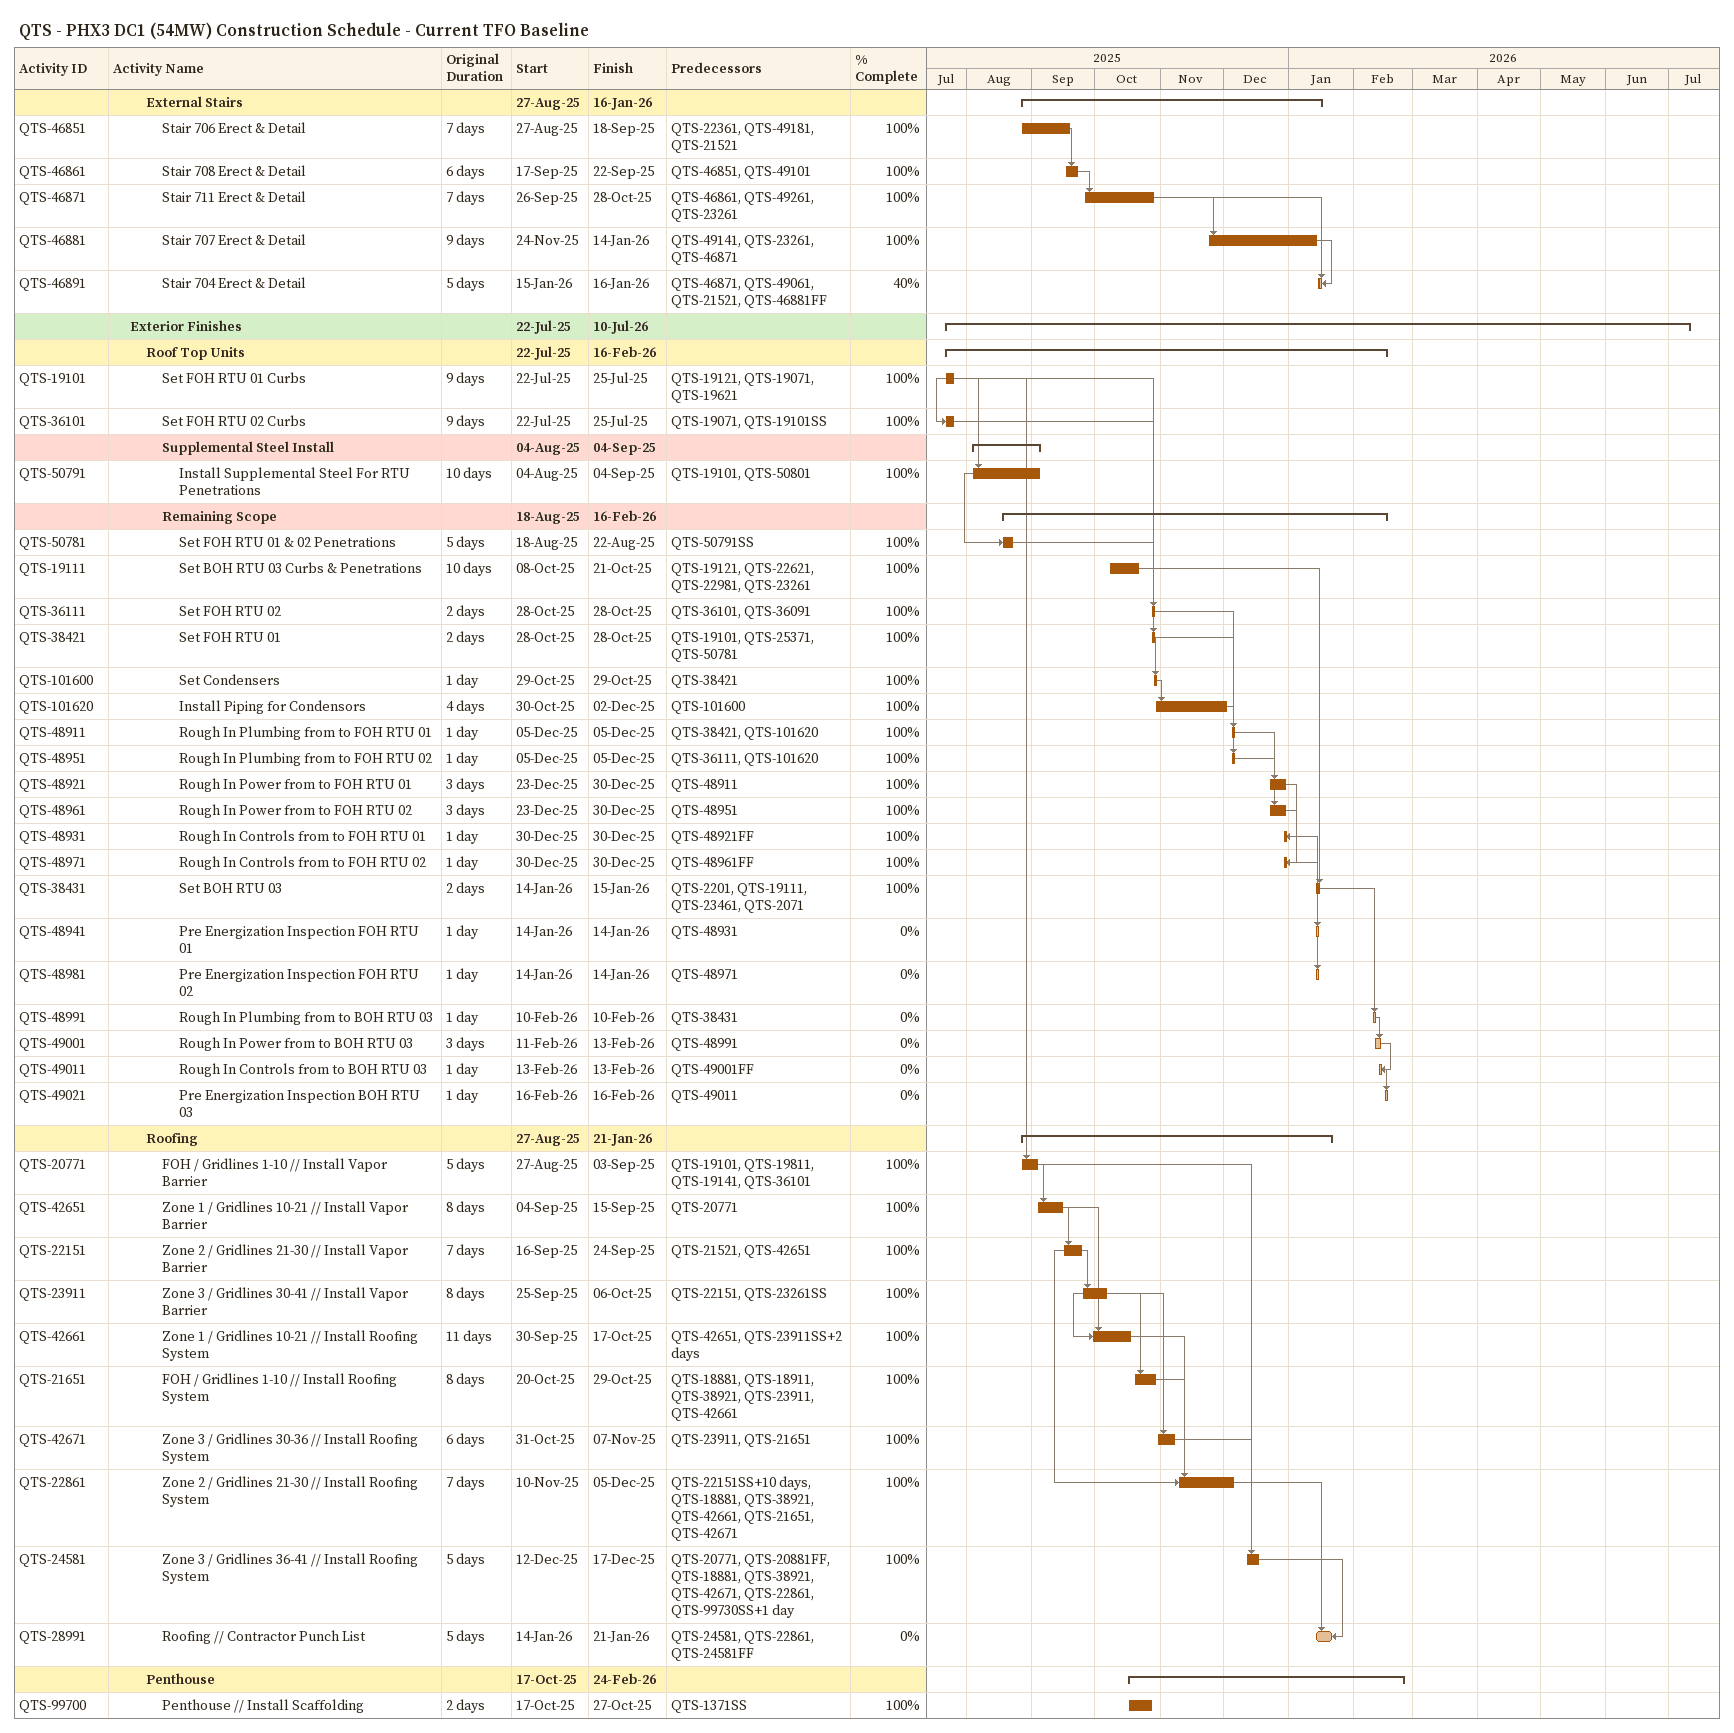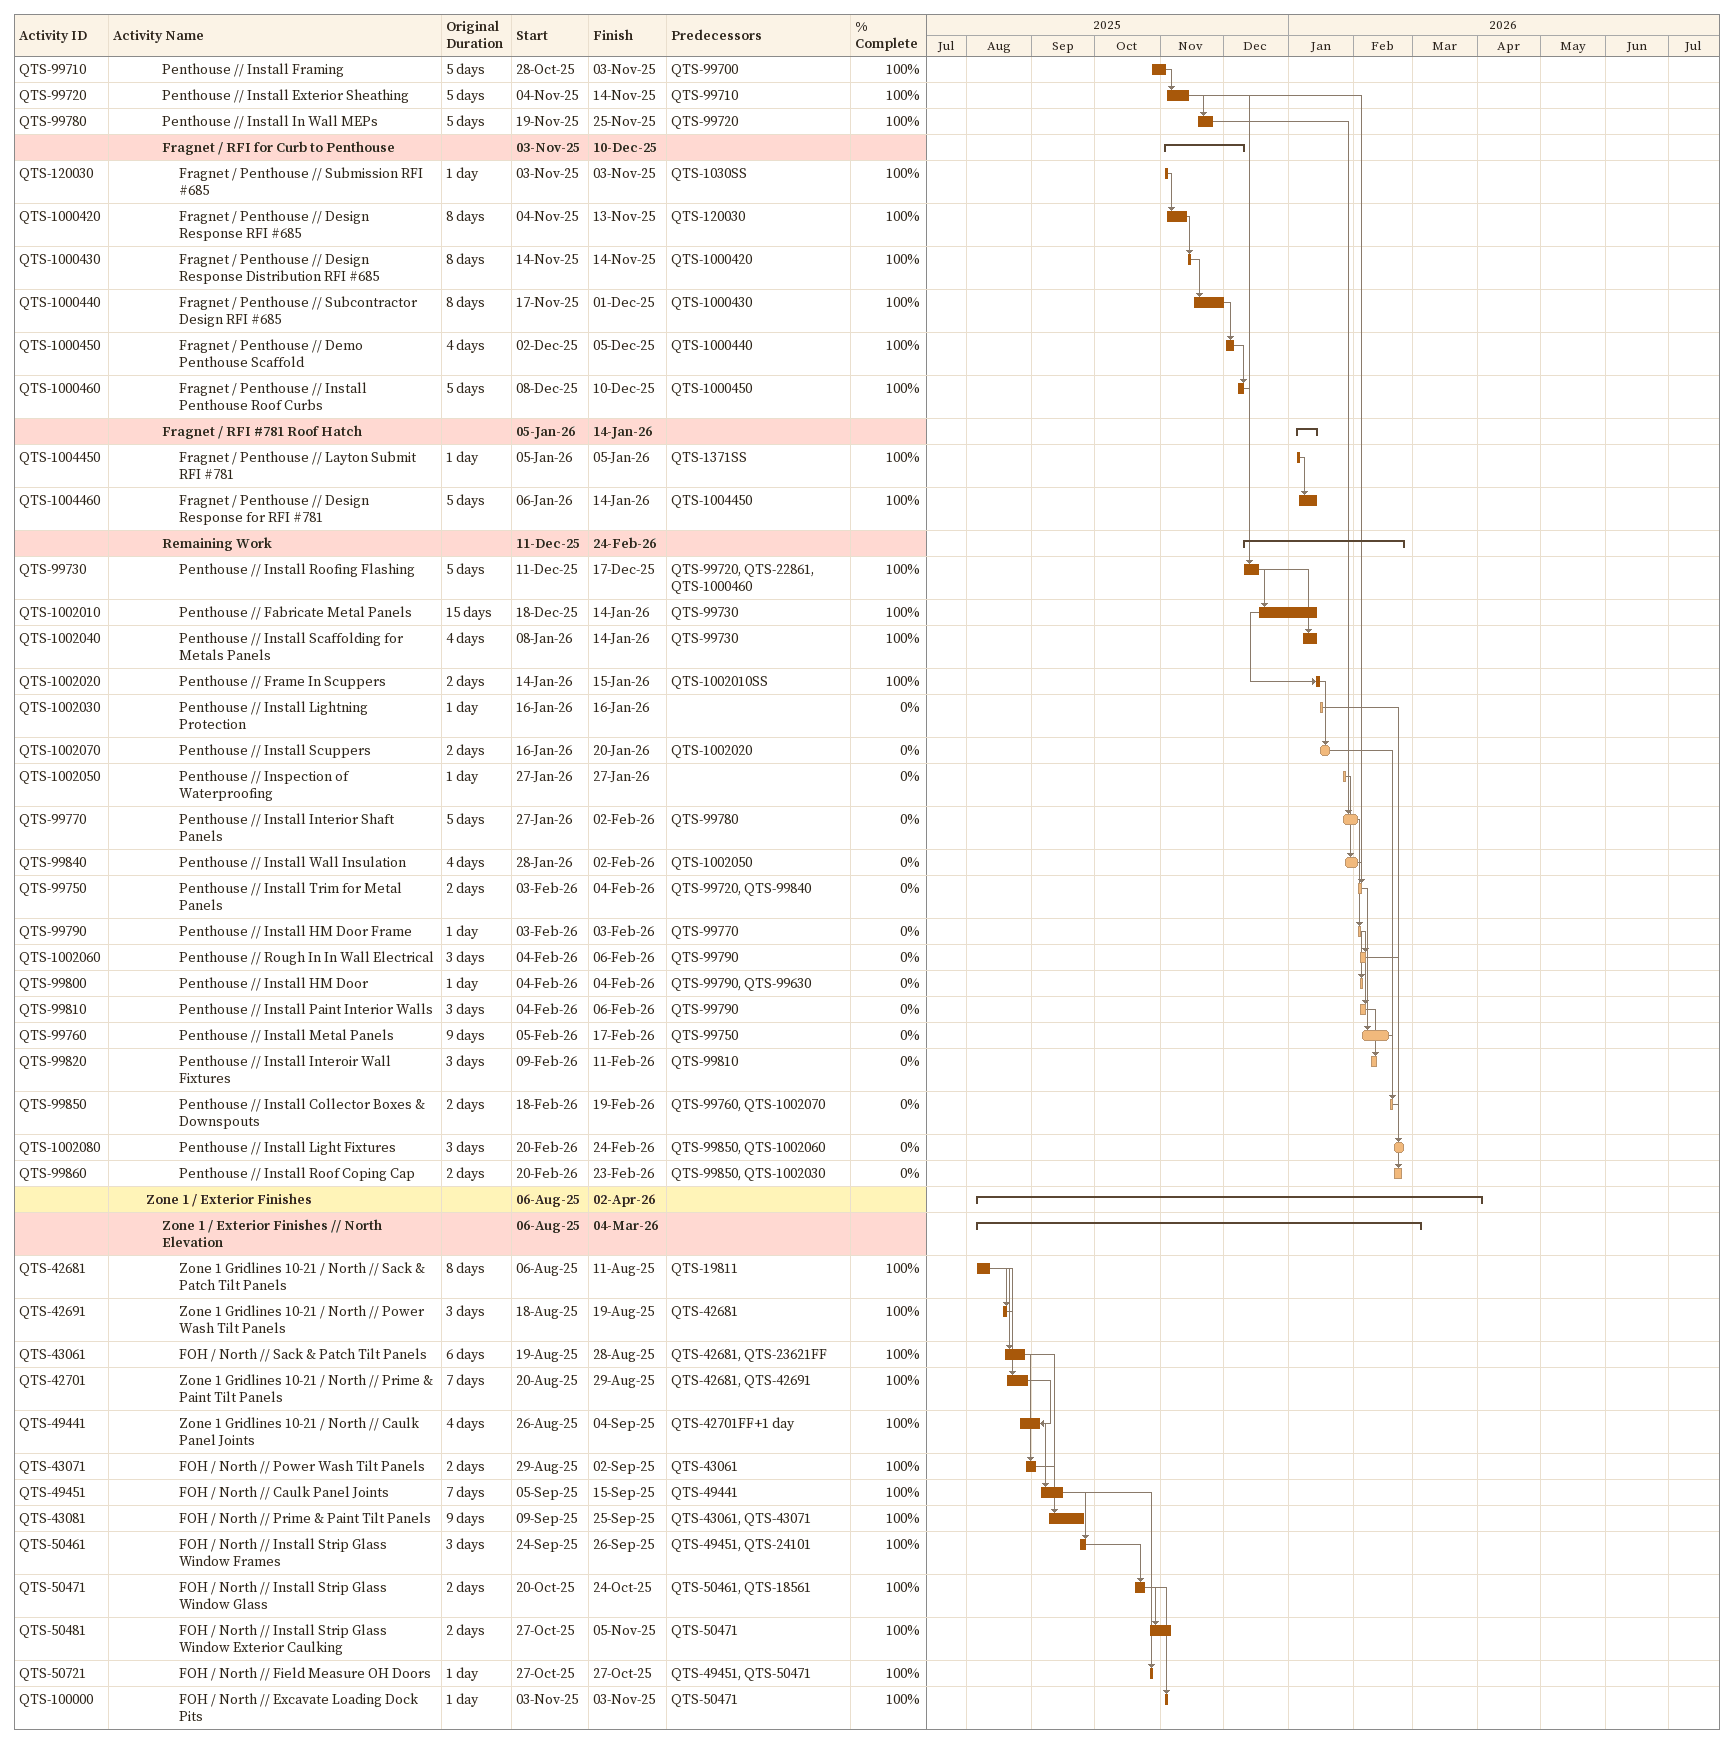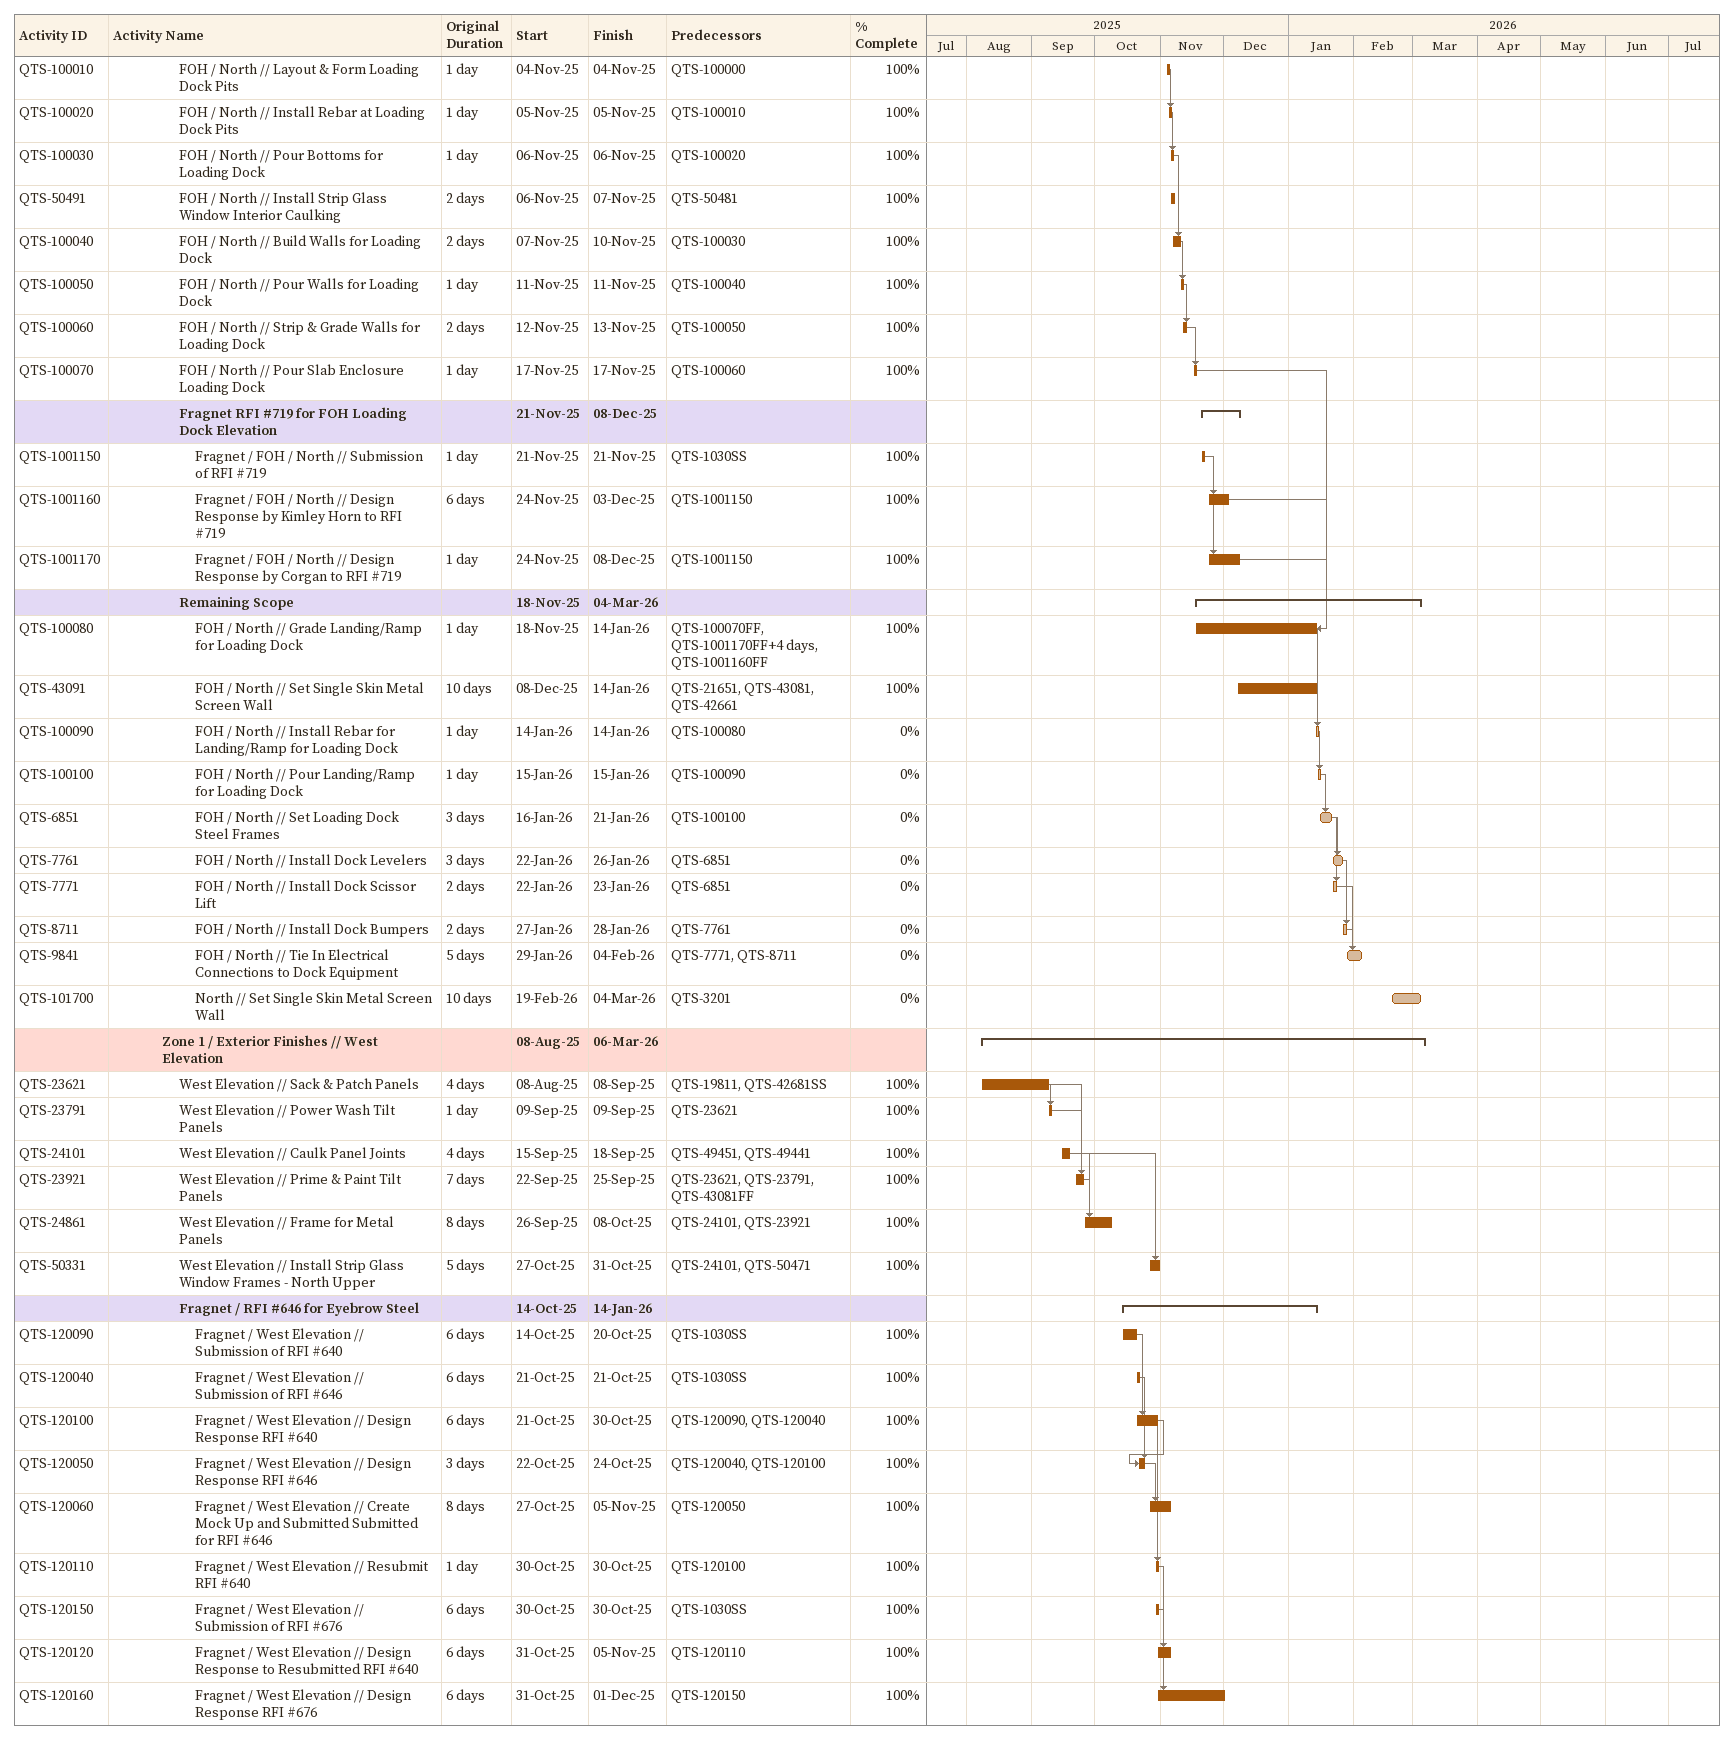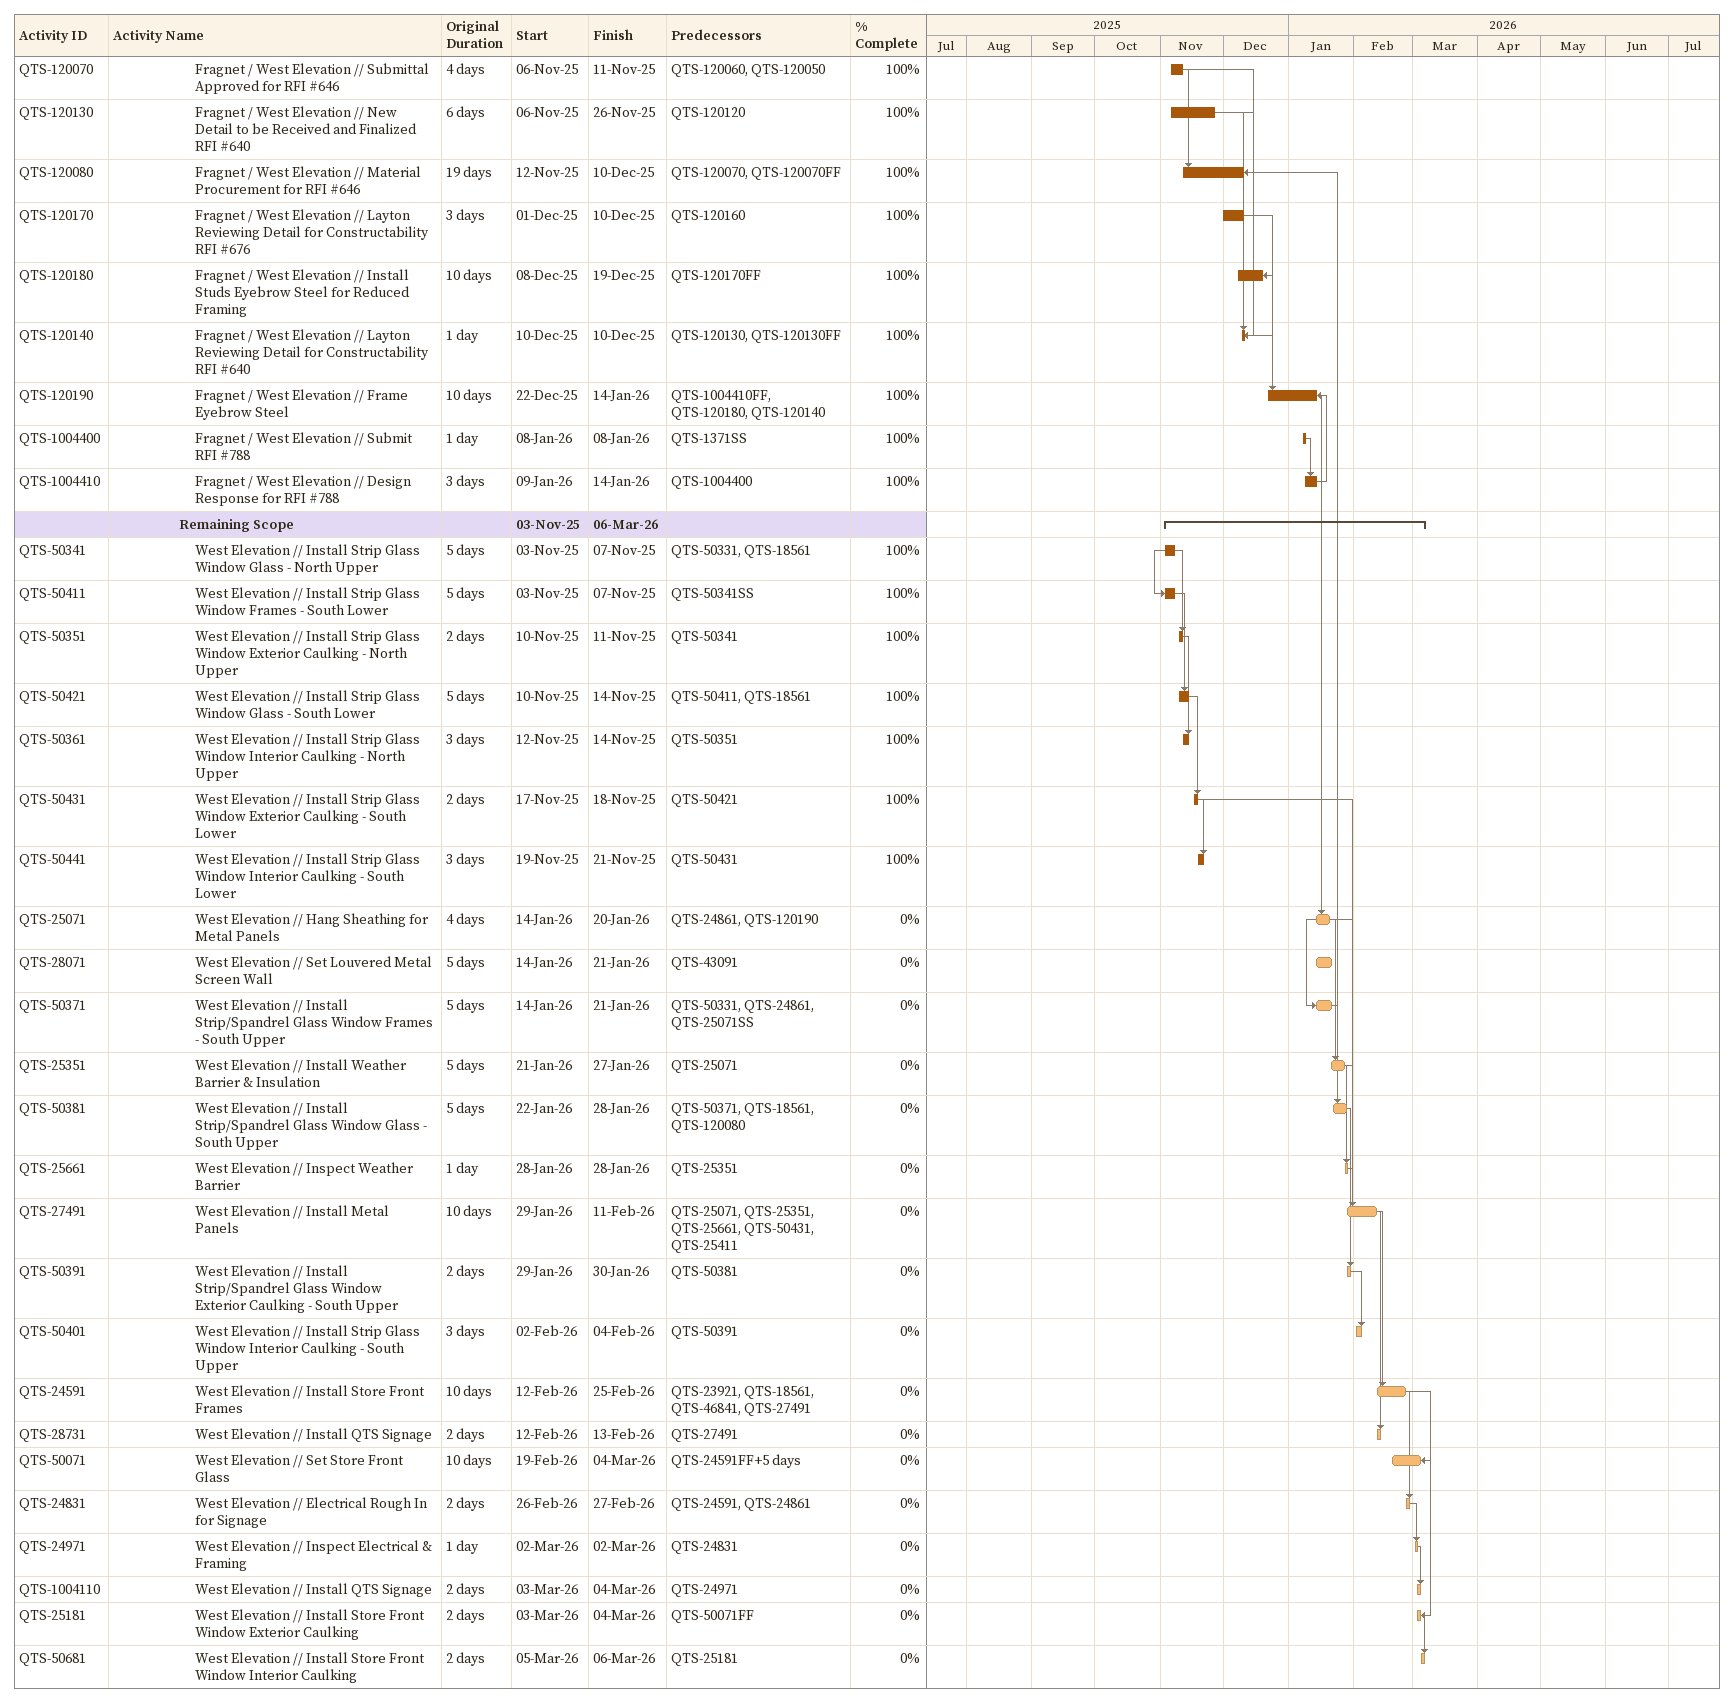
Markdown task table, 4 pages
QTS - PHX3 DC1 (54MW) Construction Schedule - Current TFO Baseline

| ID | Level | Task | Original duration | Start | Finish | Predecessors | % complete |
|---|---|---|---|---|---|---|---|
|  | 3 | **External Stairs** |  | 2025-08-27 | 2026-01-16 |  |  |
| QTS-46851 | 4 | Stair 706 Erect & Detail | 7d | 2025-08-27 | 2025-09-18 | QTS-22361, QTS-49181, QTS-21521 | 100 |
| QTS-46861 | 4 | Stair 708 Erect & Detail | 6d | 2025-09-17 | 2025-09-22 | QTS-46851, QTS-49101 | 100 |
| QTS-46871 | 4 | Stair 711 Erect & Detail | 7d | 2025-09-26 | 2025-10-28 | QTS-46861, QTS-49261, QTS-23261 | 100 |
| QTS-46881 | 4 | Stair 707 Erect & Detail | 9d | 2025-11-24 | 2026-01-14 | QTS-49141, QTS-23261, QTS-46871 | 100 |
| QTS-46891 | 4 | Stair 704 Erect & Detail | 5d | 2026-01-15 | 2026-01-16 | QTS-46871, QTS-49061, QTS-21521, QTS-46881FF | 40 |
|  | 2 | **Exterior Finishes** |  | 2025-07-22 | 2026-07-10 |  |  |
|  | 3 | **Roof Top Units** |  | 2025-07-22 | 2026-02-16 |  |  |
| QTS-19101 | 4 | Set FOH RTU 01 Curbs | 9d | 2025-07-22 | 2025-07-25 | QTS-19121, QTS-19071, QTS-19621 | 100 |
| QTS-36101 | 4 | Set FOH RTU 02 Curbs | 9d | 2025-07-22 | 2025-07-25 | QTS-19071, QTS-19101SS | 100 |
|  | 4 | **Supplemental Steel Install** |  | 2025-08-04 | 2025-09-04 |  |  |
| QTS-50791 | 5 | Install Supplemental Steel For RTU Penetrations | 10d | 2025-08-04 | 2025-09-04 | QTS-19101, QTS-50801 | 100 |
|  | 4 | **Remaining Scope** |  | 2025-08-18 | 2026-02-16 |  |  |
| QTS-50781 | 5 | Set FOH RTU 01 & 02 Penetrations | 5d | 2025-08-18 | 2025-08-22 | QTS-50791SS | 100 |
| QTS-19111 | 5 | Set BOH RTU 03 Curbs & Penetrations | 10d | 2025-10-08 | 2025-10-21 | QTS-19121, QTS-22621, QTS-22981, QTS-23261 | 100 |
| QTS-36111 | 5 | Set FOH RTU 02 | 2d | 2025-10-28 | 2025-10-28 | QTS-36101, QTS-36091 | 100 |
| QTS-38421 | 5 | Set FOH RTU 01 | 2d | 2025-10-28 | 2025-10-28 | QTS-19101, QTS-25371, QTS-50781 | 100 |
| QTS-101600 | 5 | Set Condensers | 1d | 2025-10-29 | 2025-10-29 | QTS-38421 | 100 |
| QTS-101620 | 5 | Install Piping for Condensors | 4d | 2025-10-30 | 2025-12-02 | QTS-101600 | 100 |
| QTS-48911 | 5 | Rough In Plumbing from to FOH RTU 01 | 1d | 2025-12-05 | 2025-12-05 | QTS-38421, QTS-101620 | 100 |
| QTS-48951 | 5 | Rough In Plumbing from to FOH RTU 02 | 1d | 2025-12-05 | 2025-12-05 | QTS-36111, QTS-101620 | 100 |
| QTS-48921 | 5 | Rough In Power from to FOH RTU 01 | 3d | 2025-12-23 | 2025-12-30 | QTS-48911 | 100 |
| QTS-48961 | 5 | Rough In Power from to FOH RTU 02 | 3d | 2025-12-23 | 2025-12-30 | QTS-48951 | 100 |
| QTS-48931 | 5 | Rough In Controls from to FOH RTU 01 | 1d | 2025-12-30 | 2025-12-30 | QTS-48921FF | 100 |
| QTS-48971 | 5 | Rough In Controls from to FOH RTU 02 | 1d | 2025-12-30 | 2025-12-30 | QTS-48961FF | 100 |
| QTS-38431 | 5 | Set BOH RTU 03 | 2d | 2026-01-14 | 2026-01-15 | QTS-2201, QTS-19111, QTS-23461, QTS-2071 | 100 |
| QTS-48941 | 5 | Pre Energization Inspection FOH RTU 01 | 1d | 2026-01-14 | 2026-01-14 | QTS-48931 | 0 |
| QTS-48981 | 5 | Pre Energization Inspection FOH RTU 02 | 1d | 2026-01-14 | 2026-01-14 | QTS-48971 | 0 |
| QTS-48991 | 5 | Rough In Plumbing from to BOH RTU 03 | 1d | 2026-02-10 | 2026-02-10 | QTS-38431 | 0 |
| QTS-49001 | 5 | Rough In Power from to BOH RTU 03 | 3d | 2026-02-11 | 2026-02-13 | QTS-48991 | 0 |
| QTS-49011 | 5 | Rough In Controls from to BOH RTU 03 | 1d | 2026-02-13 | 2026-02-13 | QTS-49001FF | 0 |
| QTS-49021 | 5 | Pre Energization Inspection BOH RTU 03 | 1d | 2026-02-16 | 2026-02-16 | QTS-49011 | 0 |
|  | 3 | **Roofing** |  | 2025-08-27 | 2026-01-21 |  |  |
| QTS-20771 | 4 | FOH / Gridlines 1-10 // Install Vapor Barrier | 5d | 2025-08-27 | 2025-09-03 | QTS-19101, QTS-19811, QTS-19141, QTS-36101 | 100 |
| QTS-42651 | 4 | Zone 1 / Gridlines 10-21 // Install Vapor Barrier | 8d | 2025-09-04 | 2025-09-15 | QTS-20771 | 100 |
| QTS-22151 | 4 | Zone 2 / Gridlines 21-30 // Install Vapor Barrier | 7d | 2025-09-16 | 2025-09-24 | QTS-21521, QTS-42651 | 100 |
| QTS-23911 | 4 | Zone 3 / Gridlines 30-41 // Install Vapor Barrier | 8d | 2025-09-25 | 2025-10-06 | QTS-22151, QTS-23261SS | 100 |
| QTS-42661 | 4 | Zone 1 / Gridlines 10-21 // Install Roofing System | 11d | 2025-09-30 | 2025-10-17 | QTS-42651, QTS-23911SS+2d | 100 |
| QTS-21651 | 4 | FOH / Gridlines 1-10 // Install Roofing System | 8d | 2025-10-20 | 2025-10-29 | QTS-18881, QTS-18911, QTS-38921, QTS-23911, QTS-42661 | 100 |
| QTS-42671 | 4 | Zone 3 / Gridlines 30-36 // Install Roofing System | 6d | 2025-10-31 | 2025-11-07 | QTS-23911, QTS-21651 | 100 |
| QTS-22861 | 4 | Zone 2 / Gridlines 21-30 // Install Roofing System | 7d | 2025-11-10 | 2025-12-05 | QTS-22151SS+10d, QTS-18881, QTS-38921, QTS-42661, QTS-21651, QTS-42671 | 100 |
| QTS-24581 | 4 | Zone 3 / Gridlines 36-41 // Install Roofing System | 5d | 2025-12-12 | 2025-12-17 | QTS-20771, QTS-20881FF, QTS-18881, QTS-38921, QTS-42671, QTS-22861, QTS-99730SS+1d | 100 |
| QTS-28991 | 4 | Roofing // Contractor Punch List | 5d | 2026-01-14 | 2026-01-21 | QTS-24581, QTS-22861, QTS-24581FF | 0 |
|  | 3 | **Penthouse** |  | 2025-10-17 | 2026-02-24 |  |  |
| QTS-99700 | 4 | Penthouse // Install Scaffolding | 2d | 2025-10-17 | 2025-10-27 | QTS-1371SS | 100 |
| QTS-99710 | 4 | Penthouse // Install Framing | 5d | 2025-10-28 | 2025-11-03 | QTS-99700 | 100 |
| QTS-99720 | 4 | Penthouse // Install Exterior Sheathing | 5d | 2025-11-04 | 2025-11-14 | QTS-99710 | 100 |
| QTS-99780 | 4 | Penthouse // Install In Wall MEPs | 5d | 2025-11-19 | 2025-11-25 | QTS-99720 | 100 |
|  | 4 | **Fragnet / RFI for Curb to Penthouse** |  | 2025-11-03 | 2025-12-10 |  |  |
| QTS-120030 | 5 | Fragnet / Penthouse // Submission RFI #685 | 1d | 2025-11-03 | 2025-11-03 | QTS-1030SS | 100 |
| QTS-1000420 | 5 | Fragnet / Penthouse // Design Response RFI #685 | 8d | 2025-11-04 | 2025-11-13 | QTS-120030 | 100 |
| QTS-1000430 | 5 | Fragnet / Penthouse // Design Response Distribution RFI #685 | 8d | 2025-11-14 | 2025-11-14 | QTS-1000420 | 100 |
| QTS-1000440 | 5 | Fragnet / Penthouse // Subcontractor Design RFI #685 | 8d | 2025-11-17 | 2025-12-01 | QTS-1000430 | 100 |
| QTS-1000450 | 5 | Fragnet / Penthouse // Demo Penthouse Scaffold | 4d | 2025-12-02 | 2025-12-05 | QTS-1000440 | 100 |
| QTS-1000460 | 5 | Fragnet / Penthouse // Install Penthouse Roof Curbs | 5d | 2025-12-08 | 2025-12-10 | QTS-1000450 | 100 |
|  | 4 | **Fragnet / RFI #781 Roof Hatch** |  | 2026-01-05 | 2026-01-14 |  |  |
| QTS-1004450 | 5 | Fragnet / Penthouse // Layton Submit RFI #781 | 1d | 2026-01-05 | 2026-01-05 | QTS-1371SS | 100 |
| QTS-1004460 | 5 | Fragnet / Penthouse // Design Response for RFI #781 | 5d | 2026-01-06 | 2026-01-14 | QTS-1004450 | 100 |
|  | 4 | **Remaining Work** |  | 2025-12-11 | 2026-02-24 |  |  |
| QTS-99730 | 5 | Penthouse // Install Roofing Flashing | 5d | 2025-12-11 | 2025-12-17 | QTS-99720, QTS-22861, QTS-1000460 | 100 |
| QTS-1002010 | 5 | Penthouse // Fabricate Metal Panels | 15d | 2025-12-18 | 2026-01-14 | QTS-99730 | 100 |
| QTS-1002040 | 5 | Penthouse // Install Scaffolding for Metals Panels | 4d | 2026-01-08 | 2026-01-14 | QTS-99730 | 100 |
| QTS-1002020 | 5 | Penthouse // Frame In Scuppers | 2d | 2026-01-14 | 2026-01-15 | QTS-1002010SS | 100 |
| QTS-1002030 | 5 | Penthouse // Install Lightning Protection | 1d | 2026-01-16 | 2026-01-16 |  | 0 |
| QTS-1002070 | 5 | Penthouse // Install Scuppers | 2d | 2026-01-16 | 2026-01-20 | QTS-1002020 | 0 |
| QTS-1002050 | 5 | Penthouse // Inspection of Waterproofing | 1d | 2026-01-27 | 2026-01-27 |  | 0 |
| QTS-99770 | 5 | Penthouse // Install Interior Shaft Panels | 5d | 2026-01-27 | 2026-02-02 | QTS-99780 | 0 |
| QTS-99840 | 5 | Penthouse // Install Wall Insulation | 4d | 2026-01-28 | 2026-02-02 | QTS-1002050 | 0 |
| QTS-99750 | 5 | Penthouse // Install Trim for Metal Panels | 2d | 2026-02-03 | 2026-02-04 | QTS-99720, QTS-99840 | 0 |
| QTS-99790 | 5 | Penthouse // Install HM Door Frame | 1d | 2026-02-03 | 2026-02-03 | QTS-99770 | 0 |
| QTS-1002060 | 5 | Penthouse // Rough In In Wall Electrical | 3d | 2026-02-04 | 2026-02-06 | QTS-99790 | 0 |
| QTS-99800 | 5 | Penthouse // Install HM Door | 1d | 2026-02-04 | 2026-02-04 | QTS-99790, QTS-99630 | 0 |
| QTS-99810 | 5 | Penthouse // Install Paint Interior Walls | 3d | 2026-02-04 | 2026-02-06 | QTS-99790 | 0 |
| QTS-99760 | 5 | Penthouse // Install Metal Panels | 9d | 2026-02-05 | 2026-02-17 | QTS-99750 | 0 |
| QTS-99820 | 5 | Penthouse // Install Interoir Wall Fixtures | 3d | 2026-02-09 | 2026-02-11 | QTS-99810 | 0 |
| QTS-99850 | 5 | Penthouse // Install Collector Boxes & Downspouts | 2d | 2026-02-18 | 2026-02-19 | QTS-99760, QTS-1002070 | 0 |
| QTS-1002080 | 5 | Penthouse // Install Light Fixtures | 3d | 2026-02-20 | 2026-02-24 | QTS-99850, QTS-1002060 | 0 |
| QTS-99860 | 5 | Penthouse // Install Roof Coping Cap | 2d | 2026-02-20 | 2026-02-23 | QTS-99850, QTS-1002030 | 0 |
|  | 3 | **Zone 1 / Exterior Finishes** |  | 2025-08-06 | 2026-04-02 |  |  |
|  | 4 | **Zone 1 / Exterior Finishes // North Elevation** |  | 2025-08-06 | 2026-03-04 |  |  |
| QTS-42681 | 5 | Zone 1 Gridlines 10-21 / North // Sack & Patch Tilt Panels | 8d | 2025-08-06 | 2025-08-11 | QTS-19811 | 100 |
| QTS-42691 | 5 | Zone 1 Gridlines 10-21 / North // Power Wash Tilt Panels | 3d | 2025-08-18 | 2025-08-19 | QTS-42681 | 100 |
| QTS-43061 | 5 | FOH / North // Sack & Patch Tilt Panels | 6d | 2025-08-19 | 2025-08-28 | QTS-42681, QTS-23621FF | 100 |
| QTS-42701 | 5 | Zone 1 Gridlines 10-21 / North // Prime & Paint Tilt Panels | 7d | 2025-08-20 | 2025-08-29 | QTS-42681, QTS-42691 | 100 |
| QTS-49441 | 5 | Zone 1 Gridlines 10-21 / North // Caulk Panel Joints | 4d | 2025-08-26 | 2025-09-04 | QTS-42701FF+1d | 100 |
| QTS-43071 | 5 | FOH / North // Power Wash Tilt Panels | 2d | 2025-08-29 | 2025-09-02 | QTS-43061 | 100 |
| QTS-49451 | 5 | FOH / North // Caulk Panel Joints | 7d | 2025-09-05 | 2025-09-15 | QTS-49441 | 100 |
| QTS-43081 | 5 | FOH / North // Prime & Paint Tilt Panels | 9d | 2025-09-09 | 2025-09-25 | QTS-43061, QTS-43071 | 100 |
| QTS-50461 | 5 | FOH / North // Install Strip Glass Window Frames | 3d | 2025-09-24 | 2025-09-26 | QTS-49451, QTS-24101 | 100 |
| QTS-50471 | 5 | FOH / North // Install Strip Glass Window Glass | 2d | 2025-10-20 | 2025-10-24 | QTS-50461, QTS-18561 | 100 |
| QTS-50481 | 5 | FOH / North // Install Strip Glass Window Exterior Caulking | 2d | 2025-10-27 | 2025-11-05 | QTS-50471 | 100 |
| QTS-50721 | 5 | FOH / North // Field Measure OH Doors | 1d | 2025-10-27 | 2025-10-27 | QTS-49451, QTS-50471 | 100 |
| QTS-100000 | 5 | FOH / North // Excavate Loading Dock Pits | 1d | 2025-11-03 | 2025-11-03 | QTS-50471 | 100 |
| QTS-100010 | 5 | FOH / North // Layout & Form Loading Dock Pits | 1d | 2025-11-04 | 2025-11-04 | QTS-100000 | 100 |
| QTS-100020 | 5 | FOH / North // Install Rebar at Loading Dock Pits | 1d | 2025-11-05 | 2025-11-05 | QTS-100010 | 100 |
| QTS-100030 | 5 | FOH / North // Pour Bottoms for Loading Dock | 1d | 2025-11-06 | 2025-11-06 | QTS-100020 | 100 |
| QTS-50491 | 5 | FOH / North // Install Strip Glass Window Interior Caulking | 2d | 2025-11-06 | 2025-11-07 | QTS-50481 | 100 |
| QTS-100040 | 5 | FOH / North // Build Walls for Loading Dock | 2d | 2025-11-07 | 2025-11-10 | QTS-100030 | 100 |
| QTS-100050 | 5 | FOH / North // Pour Walls for Loading Dock | 1d | 2025-11-11 | 2025-11-11 | QTS-100040 | 100 |
| QTS-100060 | 5 | FOH / North // Strip & Grade Walls for Loading Dock | 2d | 2025-11-12 | 2025-11-13 | QTS-100050 | 100 |
| QTS-100070 | 5 | FOH / North // Pour Slab Enclosure Loading Dock | 1d | 2025-11-17 | 2025-11-17 | QTS-100060 | 100 |
|  | 5 | **Fragnet RFI #719 for FOH Loading Dock Elevation** |  | 2025-11-21 | 2025-12-08 |  |  |
| QTS-1001150 | 6 | Fragnet / FOH / North // Submission of RFI #719 | 1d | 2025-11-21 | 2025-11-21 | QTS-1030SS | 100 |
| QTS-1001160 | 6 | Fragnet / FOH / North // Design Response by Kimley Horn to RFI #719 | 6d | 2025-11-24 | 2025-12-03 | QTS-1001150 | 100 |
| QTS-1001170 | 6 | Fragnet / FOH / North // Design Response by Corgan to RFI #719 | 1d | 2025-11-24 | 2025-12-08 | QTS-1001150 | 100 |
|  | 5 | **Remaining Scope** |  | 2025-11-18 | 2026-03-04 |  |  |
| QTS-100080 | 6 | FOH / North // Grade Landing/Ramp for Loading Dock | 1d | 2025-11-18 | 2026-01-14 | QTS-100070FF, QTS-1001170FF+4d, QTS-1001160FF | 100 |
| QTS-43091 | 6 | FOH / North // Set Single Skin Metal Screen Wall | 10d | 2025-12-08 | 2026-01-14 | QTS-21651, QTS-43081, QTS-42661 | 100 |
| QTS-100090 | 6 | FOH / North // Install Rebar for Landing/Ramp for Loading Dock | 1d | 2026-01-14 | 2026-01-14 | QTS-100080 | 0 |
| QTS-100100 | 6 | FOH / North // Pour Landing/Ramp for Loading Dock | 1d | 2026-01-15 | 2026-01-15 | QTS-100090 | 0 |
| QTS-6851 | 6 | FOH / North // Set Loading Dock Steel Frames | 3d | 2026-01-16 | 2026-01-21 | QTS-100100 | 0 |
| QTS-7761 | 6 | FOH / North // Install Dock Levelers | 3d | 2026-01-22 | 2026-01-26 | QTS-6851 | 0 |
| QTS-7771 | 6 | FOH / North // Install Dock Scissor Lift | 2d | 2026-01-22 | 2026-01-23 | QTS-6851 | 0 |
| QTS-8711 | 6 | FOH / North // Install Dock Bumpers | 2d | 2026-01-27 | 2026-01-28 | QTS-7761 | 0 |
| QTS-9841 | 6 | FOH / North // Tie In Electrical Connections to Dock Equipment | 5d | 2026-01-29 | 2026-02-04 | QTS-7771, QTS-8711 | 0 |
| QTS-101700 | 6 | North // Set Single Skin Metal Screen Wall | 10d | 2026-02-19 | 2026-03-04 | QTS-3201 | 0 |
|  | 4 | **Zone 1 / Exterior Finishes // West Elevation** |  | 2025-08-08 | 2026-03-06 |  |  |
| QTS-23621 | 5 | West Elevation // Sack & Patch Panels | 4d | 2025-08-08 | 2025-09-08 | QTS-19811, QTS-42681SS | 100 |
| QTS-23791 | 5 | West Elevation // Power Wash Tilt Panels | 1d | 2025-09-09 | 2025-09-09 | QTS-23621 | 100 |
| QTS-24101 | 5 | West Elevation // Caulk Panel Joints | 4d | 2025-09-15 | 2025-09-18 | QTS-49451, QTS-49441 | 100 |
| QTS-23921 | 5 | West Elevation // Prime & Paint Tilt Panels | 7d | 2025-09-22 | 2025-09-25 | QTS-23621, QTS-23791, QTS-43081FF | 100 |
| QTS-24861 | 5 | West Elevation // Frame for Metal Panels | 8d | 2025-09-26 | 2025-10-08 | QTS-24101, QTS-23921 | 100 |
| QTS-50331 | 5 | West Elevation // Install Strip Glass Window Frames - North Upper | 5d | 2025-10-27 | 2025-10-31 | QTS-24101, QTS-50471 | 100 |
|  | 5 | **Fragnet / RFI #646 for Eyebrow Steel** |  | 2025-10-14 | 2026-01-14 |  |  |
| QTS-120090 | 6 | Fragnet / West Elevation // Submission of RFI #640 | 6d | 2025-10-14 | 2025-10-20 | QTS-1030SS | 100 |
| QTS-120040 | 6 | Fragnet / West Elevation // Submission of RFI #646 | 6d | 2025-10-21 | 2025-10-21 | QTS-1030SS | 100 |
| QTS-120100 | 6 | Fragnet / West Elevation // Design Response RFI #640 | 6d | 2025-10-21 | 2025-10-30 | QTS-120090, QTS-120040 | 100 |
| QTS-120050 | 6 | Fragnet / West Elevation // Design Response RFI #646 | 3d | 2025-10-22 | 2025-10-24 | QTS-120040, QTS-120100 | 100 |
| QTS-120060 | 6 | Fragnet / West Elevation // Create Mock Up and Submitted Submitted for RFI #646 | 8d | 2025-10-27 | 2025-11-05 | QTS-120050 | 100 |
| QTS-120110 | 6 | Fragnet / West Elevation // Resubmit RFI #640 | 1d | 2025-10-30 | 2025-10-30 | QTS-120100 | 100 |
| QTS-120150 | 6 | Fragnet / West Elevation // Submission of RFI #676 | 6d | 2025-10-30 | 2025-10-30 | QTS-1030SS | 100 |
| QTS-120120 | 6 | Fragnet / West Elevation // Design Response to Resubmitted RFI #640 | 6d | 2025-10-31 | 2025-11-05 | QTS-120110 | 100 |
| QTS-120160 | 6 | Fragnet / West Elevation // Design Response RFI #676 | 6d | 2025-10-31 | 2025-12-01 | QTS-120150 | 100 |
| QTS-120070 | 6 | Fragnet / West Elevation // Submittal Approved for RFI #646 | 4d | 2025-11-06 | 2025-11-11 | QTS-120060, QTS-120050 | 100 |
| QTS-120130 | 6 | Fragnet / West Elevation // New Detail to be Received and Finalized RFI #640 | 6d | 2025-11-06 | 2025-11-26 | QTS-120120 | 100 |
| QTS-120080 | 6 | Fragnet / West Elevation // Material Procurement for RFI #646 | 19d | 2025-11-12 | 2025-12-10 | QTS-120070, QTS-120070FF | 100 |
| QTS-120170 | 6 | Fragnet / West Elevation // Layton Reviewing Detail for Constructability RFI #676 | 3d | 2025-12-01 | 2025-12-10 | QTS-120160 | 100 |
| QTS-120180 | 6 | Fragnet / West Elevation // Install Studs Eyebrow Steel for Reduced Framing | 10d | 2025-12-08 | 2025-12-19 | QTS-120170FF | 100 |
| QTS-120140 | 6 | Fragnet / West Elevation // Layton Reviewing Detail for Constructability RFI #640 | 1d | 2025-12-10 | 2025-12-10 | QTS-120130, QTS-120130FF | 100 |
| QTS-120190 | 6 | Fragnet / West Elevation // Frame Eyebrow Steel | 10d | 2025-12-22 | 2026-01-14 | QTS-1004410FF, QTS-120180, QTS-120140 | 100 |
| QTS-1004400 | 6 | Fragnet / West Elevation // Submit RFI #788 | 1d | 2026-01-08 | 2026-01-08 | QTS-1371SS | 100 |
| QTS-1004410 | 6 | Fragnet / West Elevation // Design Response for RFI #788 | 3d | 2026-01-09 | 2026-01-14 | QTS-1004400 | 100 |
|  | 5 | **Remaining Scope** |  | 2025-11-03 | 2026-03-06 |  |  |
| QTS-50341 | 6 | West Elevation // Install Strip Glass Window Glass - North Upper | 5d | 2025-11-03 | 2025-11-07 | QTS-50331, QTS-18561 | 100 |
| QTS-50411 | 6 | West Elevation // Install Strip Glass Window Frames - South Lower | 5d | 2025-11-03 | 2025-11-07 | QTS-50341SS | 100 |
| QTS-50351 | 6 | West Elevation // Install Strip Glass Window Exterior Caulking - North Upper | 2d | 2025-11-10 | 2025-11-11 | QTS-50341 | 100 |
| QTS-50421 | 6 | West Elevation // Install Strip Glass Window Glass - South Lower | 5d | 2025-11-10 | 2025-11-14 | QTS-50411, QTS-18561 | 100 |
| QTS-50361 | 6 | West Elevation // Install Strip Glass Window Interior Caulking - North Upper | 3d | 2025-11-12 | 2025-11-14 | QTS-50351 | 100 |
| QTS-50431 | 6 | West Elevation // Install Strip Glass Window Exterior Caulking - South Lower | 2d | 2025-11-17 | 2025-11-18 | QTS-50421 | 100 |
| QTS-50441 | 6 | West Elevation // Install Strip Glass Window Interior Caulking - South Lower | 3d | 2025-11-19 | 2025-11-21 | QTS-50431 | 100 |
| QTS-25071 | 6 | West Elevation // Hang Sheathing for Metal Panels | 4d | 2026-01-14 | 2026-01-20 | QTS-24861, QTS-120190 | 0 |
| QTS-28071 | 6 | West Elevation // Set Louvered Metal Screen Wall | 5d | 2026-01-14 | 2026-01-21 | QTS-43091 | 0 |
| QTS-50371 | 6 | West Elevation // Install Strip/Spandrel Glass Window Frames - South Upper | 5d | 2026-01-14 | 2026-01-21 | QTS-50331, QTS-24861, QTS-25071SS | 0 |
| QTS-25351 | 6 | West Elevation // Install Weather Barrier & Insulation | 5d | 2026-01-21 | 2026-01-27 | QTS-25071 | 0 |
| QTS-50381 | 6 | West Elevation // Install Strip/Spandrel Glass Window Glass - South Upper | 5d | 2026-01-22 | 2026-01-28 | QTS-50371, QTS-18561, QTS-120080 | 0 |
| QTS-25661 | 6 | West Elevation // Inspect Weather Barrier | 1d | 2026-01-28 | 2026-01-28 | QTS-25351 | 0 |
| QTS-27491 | 6 | West Elevation // Install Metal Panels | 10d | 2026-01-29 | 2026-02-11 | QTS-25071, QTS-25351, QTS-25661, QTS-50431, QTS-25411 | 0 |
| QTS-50391 | 6 | West Elevation // Install Strip/Spandrel Glass Window Exterior Caulking - South Upper | 2d | 2026-01-29 | 2026-01-30 | QTS-50381 | 0 |
| QTS-50401 | 6 | West Elevation // Install Strip Glass Window Interior Caulking - South Upper | 3d | 2026-02-02 | 2026-02-04 | QTS-50391 | 0 |
| QTS-24591 | 6 | West Elevation // Install Store Front Frames | 10d | 2026-02-12 | 2026-02-25 | QTS-23921, QTS-18561, QTS-46841, QTS-27491 | 0 |
| QTS-28731 | 6 | West Elevation // Install QTS Signage | 2d | 2026-02-12 | 2026-02-13 | QTS-27491 | 0 |
| QTS-50071 | 6 | West Elevation // Set Store Front Glass | 10d | 2026-02-19 | 2026-03-04 | QTS-24591FF+5d | 0 |
| QTS-24831 | 6 | West Elevation // Electrical Rough In for Signage | 2d | 2026-02-26 | 2026-02-27 | QTS-24591, QTS-24861 | 0 |
| QTS-24971 | 6 | West Elevation // Inspect Electrical & Framing | 1d | 2026-03-02 | 2026-03-02 | QTS-24831 | 0 |
| QTS-1004110 | 6 | West Elevation // Install QTS Signage | 2d | 2026-03-03 | 2026-03-04 | QTS-24971 | 0 |
| QTS-25181 | 6 | West Elevation // Install Store Front Window Exterior Caulking | 2d | 2026-03-03 | 2026-03-04 | QTS-50071FF | 0 |
| QTS-50681 | 6 | West Elevation // Install Store Front Window Interior Caulking | 2d | 2026-03-05 | 2026-03-06 | QTS-25181 | 0 |
